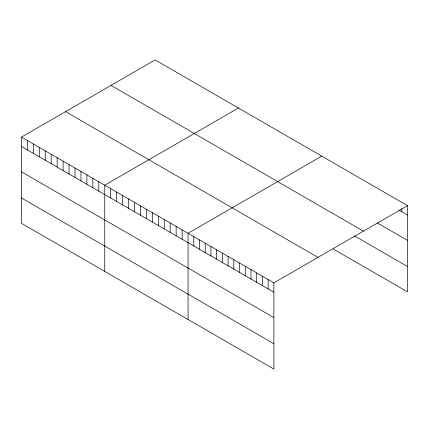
<?xml version="1.0" encoding="UTF-8"?>
<svg xmlns="http://www.w3.org/2000/svg" width="429" height="429" viewBox="0 0 429 429"><rect width="100%" height="100%" fill="white"/><g stroke="black" fill="none" stroke-linecap="round" stroke-linejoin="round"><path stroke-width="0.64" d="M21.45 137.108L273.874 282.845L273.874 369.069L21.45 223.332L21.45 137.108L155.126 59.931L407.55 205.668L407.55 291.892L333.167 248.949M238.427 108.022L104.751 185.199L104.751 271.428M321.723 156.118L188.052 233.296L188.052 319.519M273.874 282.845L407.55 205.668M398.97 210.103L407.55 215.058M377.225 222.903L407.55 240.412M111.014 85.398L363.438 231.134M354.338 235.816L407.55 266.538M65.562 111.642L317.986 257.373M21.45 146.498L273.874 292.235M21.45 171.852L273.874 317.589M21.45 197.978L273.874 343.715M401.828 208.623L401.828 211.754M268.152 279.542L268.152 288.931M262.43 276.238L262.43 285.628M256.708 272.935L256.708 282.325M250.986 269.632L250.986 279.022M245.265 266.329L245.265 275.718M239.543 263.025L239.543 272.415M233.821 259.722L233.821 269.112M228.099 256.419L228.099 265.808M222.378 253.115L222.378 262.505M216.656 249.812L216.656 259.202M210.939 246.509L210.939 255.898M205.218 243.205L205.218 252.595M199.496 239.902L199.496 249.292M193.774 236.599L193.774 245.989M182.1 229.858L182.1 239.248M176.153 226.421L176.153 235.816M170.2 222.989L170.2 232.379M164.248 219.551L164.248 228.941M158.301 216.119L158.301 225.509M152.349 212.682L152.349 222.072M146.402 209.245L146.402 218.64M140.449 205.813L140.449 215.202M134.502 202.375L134.502 211.765M128.55 198.943L128.55 208.333M122.597 195.506L122.597 204.896M116.65 192.069L116.65 201.464M110.698 188.637L110.698 198.026M98.799 181.767L98.799 191.157M92.852 178.33L92.852 187.72M86.899 174.893L86.899 184.288M80.952 171.461L80.952 180.85M75 168.023L75 177.418M69.048 164.591L69.048 173.981M63.101 161.154L63.101 170.544M57.148 157.716L57.148 167.112M51.201 154.284L51.201 163.674M45.249 150.847L45.249 160.242M39.302 147.415L39.302 156.805M33.349 143.978L33.349 153.368M27.402 140.54L27.402 149.936"/></g></svg>
